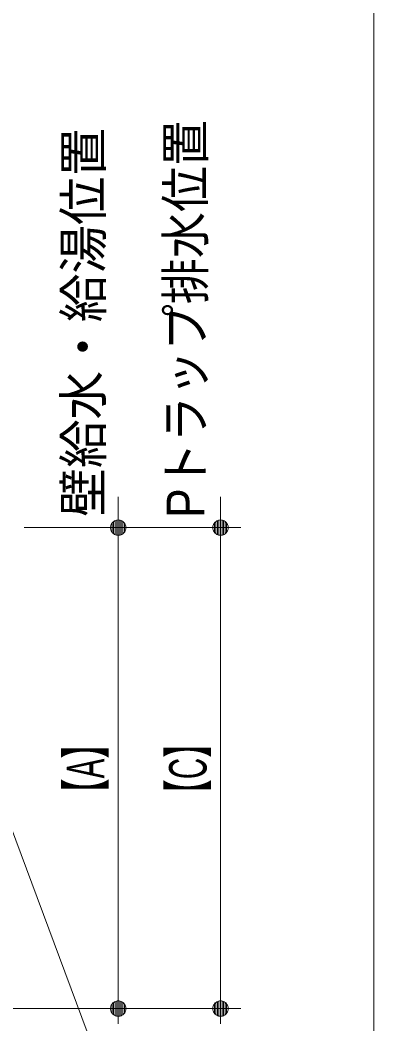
# Model space of a CAD drawing. Units: millimetres, scale not verified. Extents: x -6062 to 6062, y -3045 to 3045.
# Drawn here: x -664 to -318, y -2035 to -1054 of the extents above; entities that cross this region are included whole.
import ezdxf
from ezdxf.enums import TextEntityAlignment as Align

# ---------------------------------------------------------------- set-up
doc = ezdxf.new("R2010")
doc.units = ezdxf.units.MM
doc.header["$LTSCALE"] = 20
for name, color, linetype, lineweight in [('0-0_1図面枠', 7, 'Continuous', 9), ('0-2_2寸法-2', 7, 'Continuous', 9), ('0-3_0', 7, 'Continuous', 9), ('0-6_2寸法-3', 7, 'Continuous', 9)]:
    doc.layers.add(name, color=color, linetype=linetype, lineweight=lineweight)
doc.styles.add('ＭＳ Ｐゴシック', font='')
doc.styles.get('ＭＳ Ｐゴシック').set_extended_font_data('MS PGothic')

# ---------------------------------------------------------------- blocks, each defined once
blk = doc.blocks.new('_Dot')
at = {"layer": '0-3_0'}
for p, q in [((-10, 0), (-20, 0)), ((9.78, 2), (-9.78, 2)), ((7.99, 6), (-7.99, 6)), ((9.16, -3.98), (-9.16, -3.98)), ((6, -7.98), (-6, -7.98))]:
    blk.add_line(p, q, dxfattribs=at)
for points in [[(10, 0), (9.92, 1.25), (9.69, 2.49), (9.3, 3.68), (8.76, 4.82), (8.09, 5.88), (7.29, 6.85), (6.37, 7.71), (5.36, 8.44), (4.26, 9.05), (3.09, 9.51), (1.87, 9.82), (0.63, 9.98), (-0.63, 9.98), (-1.87, 9.82), (-3.09, 9.51), (-4.26, 9.05), (-5.36, 8.44), (-6.37, 7.71), (-7.29, 6.85), (-8.09, 5.88), (-8.76, 4.82), (-9.3, 3.68), (-9.69, 2.49), (-9.92, 1.25), (-10, 0), (0, 0)], [(-10, 0), (-9.92, -1.25), (-9.69, -2.49), (-9.3, -3.68), (-8.76, -4.82), (-8.09, -5.88), (-7.29, -6.85), (-6.37, -7.71), (-5.36, -8.44), (-4.26, -9.05), (-3.09, -9.51), (-1.87, -9.82), (-0.63, -9.98), (0.63, -9.98), (1.87, -9.82), (3.09, -9.51), (4.26, -9.05), (5.36, -8.44), (6.37, -7.71), (7.29, -6.85), (8.09, -5.88), (8.76, -4.82), (9.3, -3.68), (9.69, -2.49), (9.92, -1.25), (10, 0), (0, 0)]]:
    blk.add_lwpolyline(points, close=True, dxfattribs=at)

msp = doc.modelspace()

# ---------------------------------------------------------------- linework, layer by layer
at = {"layer": '0-0_1図面枠'}
msp.add_line((-317.5, 1750), (-317.5, -2420), dxfattribs=at)
at = {"layer": '0-2_2寸法-2'}
for p, q in [((-567.5, -1534.99), (-567.5, -1519.99)), ((-467.5, -1534.99), (-467.5, -1519.99)), ((-659.5, -1550), (-547.5, -1550)), ((-659.5, -1550), (-547.5, -1550)), ((-567.5, -1550), (-567.5, -2020)), ((-547.5, -1550), (-447.5, -1550)), ((-547.5, -1550), (-447.5, -1550)), ((-467.5, -1550), (-467.5, -2020)), ((-567.5, -1565.01), (-567.5, -2004.99)), ((-467.5, -1565.01), (-467.5, -2004.99)), ((-697.5, -2020), (-547.5, -2020)), ((-697.5, -2020), (-547.5, -2020)), ((-547.5, -2020), (-447.5, -2020)), ((-547.5, -2020), (-447.5, -2020))]:
    msp.add_line(p, q, dxfattribs=at)
at = {"layer": '0-6_2寸法-3'}
msp.add_lwpolyline([(-905.69, -2420), (-457.5, -2420), (-776.25, -1564.9)], dxfattribs=at)

# ---------------------------------------------------------------- block references
at = {"layer": '0-2_2寸法-2', "xscale": 0.7503418, "yscale": 0.7503418}
for p, rotation in [((-567.5, -1550), 270), ((-467.5, -1550), 270), ((-567.5, -1550), 90), ((-467.5, -1550), 90), ((-567.5, -2020), 270), ((-467.5, -2020), 270), ((-567.5, -2020), 90), ((-467.5, -2020), 90)]:
    msp.add_blockref('_Dot', p, dxfattribs=dict(at, rotation=rotation))

# ---------------------------------------------------------------- texts
at = {"layer": '0-2_2寸法-2', "style": 'ＭＳ Ｐゴシック'}
for s, height, width, p in [('Pトラップ排水位置', 36.66, 0.9, (-472.48, -1540.42)), ('壁給水・給湯位置', 36.66, 0.95, (-572.38, -1539.36)), ('【A】', 36.69, 0.6, (-570.13, -1825.05)), ('【C】', 36.69, 0.6, (-470.13, -1825.83))]:
    msp.add_text(s, height=height, rotation=90, dxfattribs=dict(at, width=width)).set_placement(p, align=Align.BOTTOM_LEFT)

doc.saveas('drawing.dxf')
